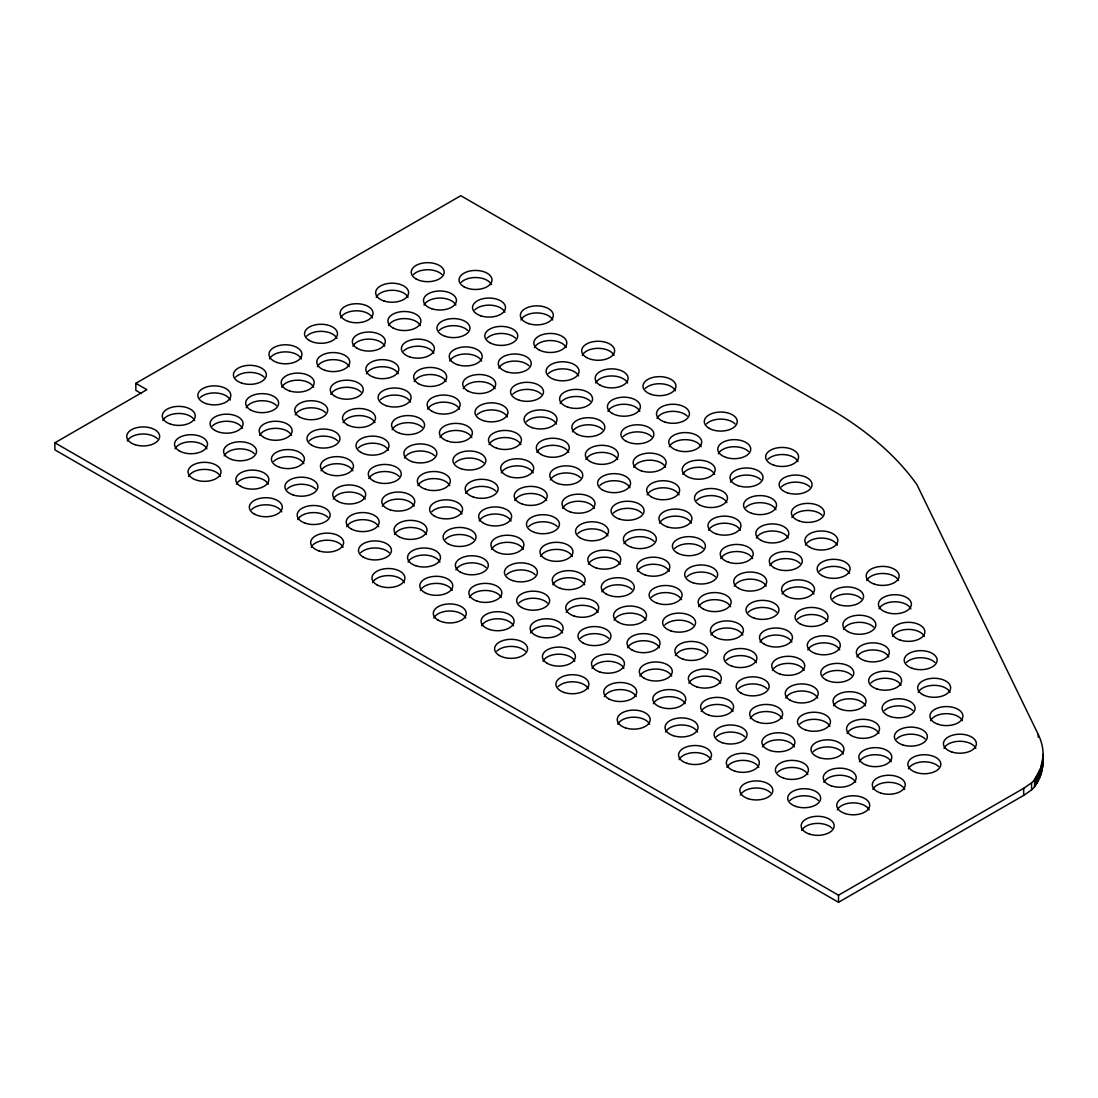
<?xml version="1.0" encoding="UTF-8"?>
<svg xmlns="http://www.w3.org/2000/svg" width="1098" height="1098" viewBox="0 0 1098 1098"><rect width="100%" height="100%" fill="white"/><g stroke="black" fill="none" stroke-linecap="round" stroke-linejoin="round"><path stroke-width="1.5" d="M135.836 383.326L146.871 389.694L54.9 442.796L54.9 449.878L838.515 902.295L1023.679 795.391L1031.612 789.874A47.241 27.272 0 0 0 1034.577 786.717C1042.88 775.957 1044.184 761.861 1042.702 748.781A132.556 76.531 0 0 0 1038.228 734.397L916.912 484.616A404.531 233.558 0 0 0 828.702 408.113L460.803 195.705L135.836 383.326L135.836 390.408L141.354 393.592M1043.004 764.235L1043.1 754.353M54.9 442.796L838.515 895.213L1023.679 788.309L1031.53 782.874A47.241 27.272 0 0 0 1034.577 779.635L1040.63 768.216L1043.004 757.153M1035.4 778.537L1036.8 776.286L1036.8 783.368M1031.53 782.874L1031.612 789.874M1043.1 761.436L1043.073 759.514A132.556 76.531 0 0 0 1042.702 755.863M1042.702 759.94L1042.702 767.008M1042.208 762.712L1042.208 769.794M1041.508 765.471L1041.508 772.553M1040.63 768.216L1040.63 775.298M1039.545 770.933L1039.545 778.015M1038.228 734.397L1038.228 737.225M1038.269 773.623L1038.269 780.705M1035.139 778.907L1035.139 785.99M1034.577 779.635L1034.577 786.717M1023.679 788.309L1023.679 795.391M838.515 895.213L838.515 902.295M259.718 435.384A16.47 9.511 0 0 1 275.639 428.33A16.47 9.511 0 0 1 291.546 435.384M273.635 461.407A16.47 9.511 0 0 1 290.05 456.727A16.47 9.511 0 0 1 303.817 463.699M297.736 519.629A16.47 9.511 0 0 1 311.503 512.67A16.47 9.511 0 0 1 327.918 517.336M246.227 407.77A16.47 9.511 0 0 1 259.993 400.797A16.47 9.511 0 0 1 276.408 405.478M287.113 489.022A16.47 9.511 0 0 1 315.661 489.022M235.617 377.149A16.47 9.511 0 0 1 264.151 377.149M224.157 455.917A16.47 9.511 0 0 1 237.923 448.945A16.47 9.511 0 0 1 254.338 453.625M212.312 426.01A16.47 9.511 0 0 1 228.727 421.33A16.47 9.511 0 0 1 242.493 428.302M311.228 547.243A16.47 9.511 0 0 1 327.135 540.202A16.47 9.511 0 0 1 343.056 547.243M188.595 476.45A16.47 9.511 0 0 1 204.502 469.395A16.47 9.511 0 0 1 220.423 476.45M175.104 448.835A16.47 9.511 0 0 1 191.025 441.78A16.47 9.511 0 0 1 206.932 448.835M251.552 509.554A16.47 9.511 0 0 1 267.981 504.874A16.47 9.511 0 0 1 281.733 511.846M236.427 484.232A16.47 9.511 0 0 1 252.334 477.191A16.47 9.511 0 0 1 268.255 484.232M200.056 397.682A16.47 9.511 0 0 1 216.471 393.015A16.47 9.511 0 0 1 230.237 399.988M127.286 441.053A16.47 9.511 0 0 1 141.038 434.081A16.47 9.511 0 0 1 157.467 438.747M162.847 420.52A16.47 9.511 0 0 1 178.754 413.466A16.47 9.511 0 0 1 194.675 420.52M306.74 336.098A16.47 9.511 0 0 1 323.155 331.418A16.47 9.511 0 0 1 336.921 338.39M317.363 366.705A16.47 9.511 0 0 1 333.27 359.65A16.47 9.511 0 0 1 349.191 366.705M380.32 399.809A16.47 9.511 0 0 1 396.735 395.143A16.47 9.511 0 0 1 410.501 402.101M366.416 373.787A16.47 9.511 0 0 1 382.324 366.732A16.47 9.511 0 0 1 398.231 373.787M352.925 346.172A16.47 9.511 0 0 1 368.832 339.117A16.47 9.511 0 0 1 384.753 346.172M358.25 447.957A16.47 9.511 0 0 1 374.665 443.276A16.47 9.511 0 0 1 388.431 450.249M343.111 422.634A16.47 9.511 0 0 1 359.019 415.593A16.47 9.511 0 0 1 374.94 422.634M330.841 394.319A16.47 9.511 0 0 1 344.607 387.347A16.47 9.511 0 0 1 361.022 392.027M309.197 440.874A16.47 9.511 0 0 1 337.731 440.874M321.041 470.781A16.47 9.511 0 0 1 336.949 463.727A16.47 9.511 0 0 1 352.87 470.781M295.28 414.852A16.47 9.511 0 0 1 309.046 407.88A16.47 9.511 0 0 1 325.461 412.56M333.298 499.096A16.47 9.511 0 0 1 349.219 492.055A16.47 9.511 0 0 1 365.126 499.096M368.859 478.563A16.47 9.511 0 0 1 382.626 471.605A16.47 9.511 0 0 1 399.041 476.271M269.532 358.922A16.47 9.511 0 0 1 285.439 351.868A16.47 9.511 0 0 1 301.36 358.922M281.788 387.237A16.47 9.511 0 0 1 297.709 380.183A16.47 9.511 0 0 1 313.616 387.237M566.294 612.382A16.47 9.511 0 0 1 582.215 605.327A16.47 9.511 0 0 1 598.122 612.382M496.818 651.155A16.47 9.511 0 0 1 525.352 651.155M518.887 603.008A16.47 9.511 0 0 1 547.422 603.008M558.127 686.552A16.47 9.511 0 0 1 574.556 681.872A16.47 9.511 0 0 1 588.308 688.844M543.002 661.229A16.47 9.511 0 0 1 558.909 654.188A16.47 9.511 0 0 1 574.83 661.229M530.732 632.915A16.47 9.511 0 0 1 546.653 625.86A16.47 9.511 0 0 1 562.56 632.915M623.939 543.702A16.47 9.511 0 0 1 637.691 536.744A16.47 9.511 0 0 1 654.12 541.41M588.377 564.235A16.47 9.511 0 0 1 604.284 557.194A16.47 9.511 0 0 1 620.205 564.235M552.802 584.767A16.47 9.511 0 0 1 568.723 577.726A16.47 9.511 0 0 1 584.63 584.767M506.631 574.693A16.47 9.511 0 0 1 535.165 574.693M577.754 533.628A16.47 9.511 0 0 1 594.169 528.948A16.47 9.511 0 0 1 607.935 535.92M613.315 513.095A16.47 9.511 0 0 1 641.85 513.095M540.545 556.453A16.47 9.511 0 0 1 556.453 549.398A16.47 9.511 0 0 1 572.374 556.453M682.791 474.322A16.47 9.511 0 0 1 698.712 467.268A16.47 9.511 0 0 1 714.62 474.322M633.738 467.24A16.47 9.511 0 0 1 649.659 460.186A16.47 9.511 0 0 1 665.566 467.24M469.422 597.518A16.47 9.511 0 0 1 485.33 590.463A16.47 9.511 0 0 1 501.251 597.518M481.679 625.833A16.47 9.511 0 0 1 497.6 618.778A16.47 9.511 0 0 1 513.507 625.833M664.825 624.954A16.47 9.511 0 0 1 693.36 624.954M734.301 586.181A16.47 9.511 0 0 1 750.209 579.14A16.47 9.511 0 0 1 766.13 586.181M639.873 676.107A16.47 9.511 0 0 1 655.794 669.053A16.47 9.511 0 0 1 671.702 676.107M675.435 655.575A16.47 9.511 0 0 1 689.201 648.602A16.47 9.511 0 0 1 705.616 653.283M686.895 576.807A16.47 9.511 0 0 1 715.429 576.807M674.625 548.492A16.47 9.511 0 0 1 703.173 548.492M698.74 606.714A16.47 9.511 0 0 1 714.647 599.673A16.47 9.511 0 0 1 730.568 606.714M614.125 620.164A16.47 9.511 0 0 1 630.032 613.123A16.47 9.511 0 0 1 645.953 620.164M580.211 638.405A16.47 9.511 0 0 1 608.745 638.405M651.334 597.339A16.47 9.511 0 0 1 667.749 592.673A16.47 9.511 0 0 1 681.515 599.632M637.416 571.317A16.47 9.511 0 0 1 653.337 564.262A16.47 9.511 0 0 1 669.245 571.317M601.855 591.849A16.47 9.511 0 0 1 615.621 584.877A16.47 9.511 0 0 1 632.036 589.557M592.055 668.311A16.47 9.511 0 0 1 607.963 661.271A16.47 9.511 0 0 1 623.884 668.311M536.867 452.376A16.47 9.511 0 0 1 552.774 445.321A16.47 9.511 0 0 1 568.695 452.376M623.129 436.633A16.47 9.511 0 0 1 651.663 436.633M572.429 431.843A16.47 9.511 0 0 1 586.195 424.871A16.47 9.511 0 0 1 602.61 429.551M657.043 418.393A16.47 9.511 0 0 1 670.809 411.421A16.47 9.511 0 0 1 687.224 416.101M669.313 446.708A16.47 9.511 0 0 1 685.221 439.667A16.47 9.511 0 0 1 701.142 446.708M595.734 382.996A16.47 9.511 0 0 1 611.641 375.941A16.47 9.511 0 0 1 627.562 382.996M645.199 388.486A16.47 9.511 0 0 1 661.614 383.806A16.47 9.511 0 0 1 675.38 390.778M560.172 403.529A16.47 9.511 0 0 1 573.925 396.556A16.47 9.511 0 0 1 590.353 401.223M607.99 411.311A16.47 9.511 0 0 1 623.911 404.256A16.47 9.511 0 0 1 639.818 411.311M489.035 444.58A16.47 9.511 0 0 1 504.956 437.539A16.47 9.511 0 0 1 520.864 444.58M439.982 437.512A16.47 9.511 0 0 1 455.903 430.457A16.47 9.511 0 0 1 471.811 437.512M501.306 472.909A16.47 9.511 0 0 1 517.213 465.854A16.47 9.511 0 0 1 533.134 472.909M526.244 421.756A16.47 9.511 0 0 1 542.673 417.089A16.47 9.511 0 0 1 556.425 424.048M512.766 394.155A16.47 9.511 0 0 1 541.3 394.155M548.327 373.622A16.47 9.511 0 0 1 564.743 368.942A16.47 9.511 0 0 1 578.509 375.914M455.121 462.821A16.47 9.511 0 0 1 483.655 462.821M491.492 549.371A16.47 9.511 0 0 1 507.413 542.316A16.47 9.511 0 0 1 523.321 549.371M455.931 569.903A16.47 9.511 0 0 1 469.697 562.931A16.47 9.511 0 0 1 486.112 567.611M647.23 494.855A16.47 9.511 0 0 1 663.151 487.8A16.47 9.511 0 0 1 679.058 494.855M562.615 508.305A16.47 9.511 0 0 1 578.536 501.251A16.47 9.511 0 0 1 594.443 508.305M599.824 485.481A16.47 9.511 0 0 1 616.253 480.8A16.47 9.511 0 0 1 630.005 487.773M479.236 521.056A16.47 9.511 0 0 1 495.143 514.001A16.47 9.511 0 0 1 511.064 521.056M431.83 511.682A16.47 9.511 0 0 1 448.245 507.001A16.47 9.511 0 0 1 462.011 513.974M528.701 526.546A16.47 9.511 0 0 1 557.235 526.546M550.359 479.991A16.47 9.511 0 0 1 564.125 473.018A16.47 9.511 0 0 1 580.54 477.699M465.744 493.441A16.47 9.511 0 0 1 479.51 486.469A16.47 9.511 0 0 1 495.925 491.149M445.308 539.283A16.47 9.511 0 0 1 473.856 539.283M514.797 500.523A16.47 9.511 0 0 1 530.705 493.469A16.47 9.511 0 0 1 546.626 500.523M706.522 423.883A16.47 9.511 0 0 1 735.056 423.883M585.92 459.458A16.47 9.511 0 0 1 601.828 452.403A16.47 9.511 0 0 1 617.749 459.458M340.654 317.857A16.47 9.511 0 0 1 356.576 310.803A16.47 9.511 0 0 1 372.483 317.857M424.048 305.107A16.47 9.511 0 0 1 439.955 298.066A16.47 9.511 0 0 1 455.876 305.107M433.861 618.05A16.47 9.511 0 0 1 449.768 610.996A16.47 9.511 0 0 1 465.689 618.05M388.486 325.639A16.47 9.511 0 0 1 404.393 318.598A16.47 9.511 0 0 1 420.314 325.639M461.256 282.282A16.47 9.511 0 0 1 477.671 277.616A16.47 9.511 0 0 1 491.437 284.574M376.216 297.325A16.47 9.511 0 0 1 392.137 290.27A16.47 9.511 0 0 1 408.044 297.325M372.538 582.64A16.47 9.511 0 0 1 388.459 575.599A16.47 9.511 0 0 1 404.366 582.64M420.369 590.436A16.47 9.511 0 0 1 436.277 583.381A16.47 9.511 0 0 1 452.198 590.436M360.693 552.733A16.47 9.511 0 0 1 389.227 552.733M408.099 562.107A16.47 9.511 0 0 1 424.02 555.066A16.47 9.511 0 0 1 439.927 562.107M382.351 506.178A16.47 9.511 0 0 1 398.272 499.137A16.47 9.511 0 0 1 414.179 506.178M346.79 526.711A16.47 9.511 0 0 1 362.697 519.67A16.47 9.511 0 0 1 378.618 526.711M394.621 534.506A16.47 9.511 0 0 1 410.528 527.452A16.47 9.511 0 0 1 426.449 534.506M392.164 429.716A16.47 9.511 0 0 1 405.931 422.744A16.47 9.511 0 0 1 422.346 427.424M404.421 458.044A16.47 9.511 0 0 1 418.187 451.072A16.47 9.511 0 0 1 434.602 455.739M417.913 485.645A16.47 9.511 0 0 1 433.834 478.604A16.47 9.511 0 0 1 449.741 485.645M463.287 388.651A16.47 9.511 0 0 1 479.208 381.61A16.47 9.511 0 0 1 495.116 388.651M498.849 368.118A16.47 9.511 0 0 1 512.615 361.16A16.47 9.511 0 0 1 529.03 365.826M477.191 414.673A16.47 9.511 0 0 1 493.62 410.007A16.47 9.511 0 0 1 507.372 416.979M427.726 409.183A16.47 9.511 0 0 1 443.633 402.143A16.47 9.511 0 0 1 459.554 409.183M414.234 381.569A16.47 9.511 0 0 1 430.155 374.528A16.47 9.511 0 0 1 446.062 381.569M403.625 350.962A16.47 9.511 0 0 1 420.04 346.282A16.47 9.511 0 0 1 433.806 353.254M582.242 355.381A16.47 9.511 0 0 1 598.149 348.327A16.47 9.511 0 0 1 614.07 355.381M534.41 347.586A16.47 9.511 0 0 1 550.331 340.545A16.47 9.511 0 0 1 566.239 347.586M520.919 319.985A16.47 9.511 0 0 1 536.84 312.93A16.47 9.511 0 0 1 552.747 319.985M474.748 309.897A16.47 9.511 0 0 1 491.163 305.217A16.47 9.511 0 0 1 504.929 312.189M487.004 338.211A16.47 9.511 0 0 1 515.538 338.211M449.796 361.036A16.47 9.511 0 0 1 465.717 353.995A16.47 9.511 0 0 1 481.624 361.036M413.424 274.5A16.47 9.511 0 0 1 441.959 274.5M439.186 330.429A16.47 9.511 0 0 1 467.721 330.429M819.341 571.152A16.47 9.511 0 0 1 835.756 566.472A16.47 9.511 0 0 1 849.523 573.444M782.133 593.977A16.47 9.511 0 0 1 798.04 586.922A16.47 9.511 0 0 1 813.961 593.977M748.205 612.217A16.47 9.511 0 0 1 776.753 612.217M604.312 696.64A16.47 9.511 0 0 1 620.233 689.585A16.47 9.511 0 0 1 636.14 696.64M627.617 647.779A16.47 9.511 0 0 1 643.524 640.738A16.47 9.511 0 0 1 659.445 647.779M769.863 565.648A16.47 9.511 0 0 1 783.629 558.69A16.47 9.511 0 0 1 800.044 563.356M805.424 545.116A16.47 9.511 0 0 1 821.345 538.075A16.47 9.511 0 0 1 837.252 545.116M756.371 538.047A16.47 9.511 0 0 1 772.292 530.993A16.47 9.511 0 0 1 788.199 538.047M791.933 517.515A16.47 9.511 0 0 1 805.699 510.543A16.47 9.511 0 0 1 822.114 515.223M720.81 558.58A16.47 9.511 0 0 1 736.731 551.525A16.47 9.511 0 0 1 752.638 558.58M708.553 530.252A16.47 9.511 0 0 1 724.46 523.211A16.47 9.511 0 0 1 740.381 530.252M745.762 507.427A16.47 9.511 0 0 1 762.177 502.747A16.47 9.511 0 0 1 775.943 509.719M696.708 500.345A16.47 9.511 0 0 1 713.124 495.678A16.47 9.511 0 0 1 726.89 502.637M659.5 523.17A16.47 9.511 0 0 1 675.407 516.129A16.47 9.511 0 0 1 691.328 523.17M781.323 486.894A16.47 9.511 0 0 1 809.857 486.894M730.623 482.104A16.47 9.511 0 0 1 744.389 475.146A16.47 9.511 0 0 1 760.804 479.812M718.353 453.79A16.47 9.511 0 0 1 732.119 446.817A16.47 9.511 0 0 1 748.548 451.498M767.831 459.28A16.47 9.511 0 0 1 784.246 454.613A16.47 9.511 0 0 1 798.013 461.572M710.996 635.042A16.47 9.511 0 0 1 726.917 627.987A16.47 9.511 0 0 1 742.824 635.042M617.803 724.241A16.47 9.511 0 0 1 633.711 717.2A16.47 9.511 0 0 1 649.632 724.241M653.365 703.708A16.47 9.511 0 0 1 669.272 696.667A16.47 9.511 0 0 1 685.193 703.708M665.621 732.037A16.47 9.511 0 0 1 681.542 724.982A16.47 9.511 0 0 1 697.45 732.037M679.113 759.651A16.47 9.511 0 0 1 695.034 752.597A16.47 9.511 0 0 1 710.941 759.651M716.321 736.827A16.47 9.511 0 0 1 744.856 736.827M726.945 767.433A16.47 9.511 0 0 1 742.852 760.379A16.47 9.511 0 0 1 758.773 767.433M762.506 746.901A16.47 9.511 0 0 1 778.413 739.846A16.47 9.511 0 0 1 794.334 746.901M750.25 718.586A16.47 9.511 0 0 1 766.157 711.531A16.47 9.511 0 0 1 782.078 718.586M701.197 711.504A16.47 9.511 0 0 1 717.104 704.449A16.47 9.511 0 0 1 733.025 711.504M688.926 683.176A16.47 9.511 0 0 1 704.847 676.135A16.47 9.511 0 0 1 720.755 683.176M726.135 660.351A16.47 9.511 0 0 1 742.55 655.684A16.47 9.511 0 0 1 756.316 662.657M738.405 688.679A16.47 9.511 0 0 1 766.939 688.679M760.049 642.124A16.47 9.511 0 0 1 775.97 635.069A16.47 9.511 0 0 1 791.878 642.124M772.319 670.439A16.47 9.511 0 0 1 788.227 663.384A16.47 9.511 0 0 1 804.148 670.439M807.881 649.906A16.47 9.511 0 0 1 823.788 642.852A16.47 9.511 0 0 1 839.709 649.906M797.258 619.286A16.47 9.511 0 0 1 813.687 614.619A16.47 9.511 0 0 1 827.439 621.592M843.442 629.374A16.47 9.511 0 0 1 857.209 622.401A16.47 9.511 0 0 1 873.624 627.082M856.934 656.988A16.47 9.511 0 0 1 872.841 649.934A16.47 9.511 0 0 1 888.762 656.988M823.02 675.229A16.47 9.511 0 0 1 851.554 675.229M785.811 698.054A16.47 9.511 0 0 1 801.718 690.999A16.47 9.511 0 0 1 817.639 698.054M799.715 724.076A16.47 9.511 0 0 1 816.13 719.396A16.47 9.511 0 0 1 829.896 726.368M833.629 705.836A16.47 9.511 0 0 1 849.55 698.795A16.47 9.511 0 0 1 865.457 705.836M870.838 683.011A16.47 9.511 0 0 1 887.253 678.344A16.47 9.511 0 0 1 901.019 685.303M906.399 662.478A16.47 9.511 0 0 1 934.933 662.478M918.244 692.385A16.47 9.511 0 0 1 934.165 685.33A16.47 9.511 0 0 1 950.072 692.385M884.329 710.626A16.47 9.511 0 0 1 912.863 710.626M847.121 733.45A16.47 9.511 0 0 1 863.042 726.396A16.47 9.511 0 0 1 878.949 733.45M813.206 751.691A16.47 9.511 0 0 1 829.621 747.011A16.47 9.511 0 0 1 843.388 753.983M777.645 772.223A16.47 9.511 0 0 1 794.06 767.543A16.47 9.511 0 0 1 807.826 774.515M832.819 598.767A16.47 9.511 0 0 1 861.367 598.767M866.747 580.526A16.47 9.511 0 0 1 882.655 573.472A16.47 9.511 0 0 1 898.576 580.526M879.004 608.841A16.47 9.511 0 0 1 894.925 601.786A16.47 9.511 0 0 1 910.832 608.841M892.496 636.456A16.47 9.511 0 0 1 908.403 629.401A16.47 9.511 0 0 1 924.324 636.456M930.514 720.7A16.47 9.511 0 0 1 946.421 713.659A16.47 9.511 0 0 1 962.342 720.7M944.005 748.314A16.47 9.511 0 0 1 959.913 741.274A16.47 9.511 0 0 1 975.834 748.314M896.599 738.94A16.47 9.511 0 0 1 925.134 738.94M908.43 768.847A16.47 9.511 0 0 1 922.196 761.888A16.47 9.511 0 0 1 938.625 766.555M859.391 761.765A16.47 9.511 0 0 1 875.298 754.724A16.47 9.511 0 0 1 891.219 761.765M872.869 789.38A16.47 9.511 0 0 1 888.79 782.339A16.47 9.511 0 0 1 904.697 789.38M823.816 782.298A16.47 9.511 0 0 1 839.737 775.257A16.47 9.511 0 0 1 855.644 782.298M837.307 809.912A16.47 9.511 0 0 1 853.228 802.858A16.47 9.511 0 0 1 869.136 809.912M789.901 800.538A16.47 9.511 0 0 1 818.435 800.538M801.746 830.445A16.47 9.511 0 0 1 815.512 823.473A16.47 9.511 0 0 1 831.927 828.153M740.436 795.048A16.47 9.511 0 0 1 754.202 788.076A16.47 9.511 0 0 1 770.618 792.756M263.987 437.484A16.47 9.511 0 0 0 291.546 433.23A16.47 9.511 0 0 0 271.371 421.577A16.47 9.511 0 0 0 263.987 437.484M279.661 467.323A16.47 9.511 0 0 0 304.379 459.088A16.47 9.511 0 0 0 279.661 450.853A16.47 9.511 0 0 0 279.661 467.323M293.152 494.937A16.47 9.511 0 0 0 317.857 486.702A16.47 9.511 0 0 0 293.152 478.454A16.47 9.511 0 0 0 293.152 494.937M305.409 523.252A16.47 9.511 0 0 0 330.127 515.017A16.47 9.511 0 0 0 305.409 506.782A16.47 9.511 0 0 0 305.409 523.252M250.495 409.883A16.47 9.511 0 0 0 278.055 405.615A16.47 9.511 0 0 0 257.879 393.962A16.47 9.511 0 0 0 250.495 409.883M214.934 430.416A16.47 9.511 0 0 0 242.493 426.148A16.47 9.511 0 0 0 222.318 414.495A16.47 9.511 0 0 0 214.934 430.416M241.642 383.065A16.47 9.511 0 0 0 266.361 374.83A16.47 9.511 0 0 0 241.642 366.595A16.47 9.511 0 0 0 241.642 383.065M231.829 459.527A16.47 9.511 0 0 0 256.548 451.292A16.47 9.511 0 0 0 231.829 443.057A16.47 9.511 0 0 0 231.829 459.527M318.9 550.867A16.47 9.511 0 0 0 343.619 542.632A16.47 9.511 0 0 0 318.9 534.397A16.47 9.511 0 0 0 318.9 550.867M192.864 478.55A16.47 9.511 0 0 0 220.423 474.295A16.47 9.511 0 0 0 200.248 462.642A16.47 9.511 0 0 0 192.864 478.55M254.173 513.96A16.47 9.511 0 0 0 281.733 509.692A16.47 9.511 0 0 0 261.557 498.039A16.47 9.511 0 0 0 254.173 513.96M240.682 486.345A16.47 9.511 0 0 0 268.255 482.077A16.47 9.511 0 0 0 248.066 470.424A16.47 9.511 0 0 0 240.682 486.345M179.372 450.949A16.47 9.511 0 0 0 206.932 446.68A16.47 9.511 0 0 0 186.756 435.028A16.47 9.511 0 0 0 179.372 450.949M206.081 403.597A16.47 9.511 0 0 0 230.8 395.362A16.47 9.511 0 0 0 206.081 387.127A16.47 9.511 0 0 0 206.081 403.597M134.958 444.663A16.47 9.511 0 0 0 159.663 436.428A16.47 9.511 0 0 0 134.958 428.193A16.47 9.511 0 0 0 134.958 444.663M170.519 424.13A16.47 9.511 0 0 0 195.238 415.895A16.47 9.511 0 0 0 170.519 407.66A16.47 9.511 0 0 0 170.519 424.13M309.362 340.49A16.47 9.511 0 0 0 336.921 336.235A16.47 9.511 0 0 0 316.746 324.583A16.47 9.511 0 0 0 309.362 340.49M325.035 370.328A16.47 9.511 0 0 0 349.74 362.093A16.47 9.511 0 0 0 325.035 353.844A16.47 9.511 0 0 0 325.035 370.328M386.345 405.725A16.47 9.511 0 0 0 411.064 397.49A16.47 9.511 0 0 0 386.345 389.255A16.47 9.511 0 0 0 386.345 405.725M374.089 377.41A16.47 9.511 0 0 0 398.794 369.161A16.47 9.511 0 0 0 374.089 360.926A16.47 9.511 0 0 0 374.089 377.41M357.179 348.286A16.47 9.511 0 0 0 384.753 344.017A16.47 9.511 0 0 0 364.563 332.365A16.47 9.511 0 0 0 357.179 348.286M360.858 452.362A16.47 9.511 0 0 0 388.431 448.094A16.47 9.511 0 0 0 368.255 436.441A16.47 9.511 0 0 0 360.858 452.362M347.38 424.748A16.47 9.511 0 0 0 374.94 420.479A16.47 9.511 0 0 0 354.764 408.827A16.47 9.511 0 0 0 347.38 424.748M373.128 480.677A16.47 9.511 0 0 0 400.688 476.408A16.47 9.511 0 0 0 380.512 464.77A16.47 9.511 0 0 0 373.128 480.677M335.11 396.419A16.47 9.511 0 0 0 362.669 392.164A16.47 9.511 0 0 0 342.494 380.512A16.47 9.511 0 0 0 335.11 396.419M311.805 445.28A16.47 9.511 0 0 0 339.378 441.012A16.47 9.511 0 0 0 319.202 429.359A16.47 9.511 0 0 0 311.805 445.28M325.296 472.895A16.47 9.511 0 0 0 352.87 468.626A16.47 9.511 0 0 0 332.68 456.974A16.47 9.511 0 0 0 325.296 472.895M299.548 416.952A16.47 9.511 0 0 0 327.108 412.697A16.47 9.511 0 0 0 306.932 401.045A16.47 9.511 0 0 0 299.548 416.952M337.566 501.21A16.47 9.511 0 0 0 365.126 496.941A16.47 9.511 0 0 0 344.95 485.302A16.47 9.511 0 0 0 337.566 501.21M277.204 362.532A16.47 9.511 0 0 0 301.923 354.297A16.47 9.511 0 0 0 277.204 346.062A16.47 9.511 0 0 0 277.204 362.532M289.474 390.861A16.47 9.511 0 0 0 314.179 382.626A16.47 9.511 0 0 0 289.474 374.377A16.47 9.511 0 0 0 289.474 390.861M573.98 616.005A16.47 9.511 0 0 0 598.684 607.77A16.47 9.511 0 0 0 573.98 599.522A16.47 9.511 0 0 0 573.98 616.005M499.439 655.561A16.47 9.511 0 0 0 526.999 651.292A16.47 9.511 0 0 0 506.823 639.64A16.47 9.511 0 0 0 499.439 655.561M521.509 607.414A16.47 9.511 0 0 0 549.069 603.145A16.47 9.511 0 0 0 528.893 591.493A16.47 9.511 0 0 0 521.509 607.414M538.404 636.538A16.47 9.511 0 0 0 563.123 628.289A16.47 9.511 0 0 0 538.404 620.054A16.47 9.511 0 0 0 538.404 636.538M564.166 692.467A16.47 9.511 0 0 0 588.871 684.232A16.47 9.511 0 0 0 564.166 675.984A16.47 9.511 0 0 0 564.166 692.467M547.257 663.343A16.47 9.511 0 0 0 574.83 659.075A16.47 9.511 0 0 0 554.641 647.422A16.47 9.511 0 0 0 547.257 663.343M631.611 547.326A16.47 9.511 0 0 0 656.33 539.091A16.47 9.511 0 0 0 631.611 530.856A16.47 9.511 0 0 0 631.611 547.326M596.049 567.858A16.47 9.511 0 0 0 620.754 559.623A16.47 9.511 0 0 0 596.049 551.388A16.47 9.511 0 0 0 596.049 567.858M619.341 519.011A16.47 9.511 0 0 0 644.059 510.762A16.47 9.511 0 0 0 619.341 502.527A16.47 9.511 0 0 0 619.341 519.011M560.488 588.391A16.47 9.511 0 0 0 585.193 580.156A16.47 9.511 0 0 0 560.488 571.921A16.47 9.511 0 0 0 560.488 588.391M512.656 580.595A16.47 9.511 0 0 0 537.375 572.36A16.47 9.511 0 0 0 512.656 564.125A16.47 9.511 0 0 0 512.656 580.595M489.365 629.456A16.47 9.511 0 0 0 514.07 621.221A16.47 9.511 0 0 0 489.365 612.972A16.47 9.511 0 0 0 489.365 629.456M580.375 538.02A16.47 9.511 0 0 0 607.935 533.765A16.47 9.511 0 0 0 587.759 522.113A16.47 9.511 0 0 0 580.375 538.02M544.814 558.553A16.47 9.511 0 0 0 572.374 554.298A16.47 9.511 0 0 0 552.198 542.645A16.47 9.511 0 0 0 544.814 558.553M651.498 496.969A16.47 9.511 0 0 0 679.058 492.7A16.47 9.511 0 0 0 658.882 481.048A16.47 9.511 0 0 0 651.498 496.969M687.06 476.436A16.47 9.511 0 0 0 714.62 472.167A16.47 9.511 0 0 0 694.444 460.515A16.47 9.511 0 0 0 687.06 476.436M641.424 470.864A16.47 9.511 0 0 0 666.129 462.629A16.47 9.511 0 0 0 641.424 454.38A16.47 9.511 0 0 0 641.424 470.864M477.095 601.128A16.47 9.511 0 0 0 501.813 592.893A16.47 9.511 0 0 0 477.095 584.658A16.47 9.511 0 0 0 477.095 601.128M670.851 630.87A16.47 9.511 0 0 0 695.569 622.635A16.47 9.511 0 0 0 670.851 614.4A16.47 9.511 0 0 0 670.851 630.87M738.57 588.295A16.47 9.511 0 0 0 766.13 584.026A16.47 9.511 0 0 0 745.954 572.374A16.47 9.511 0 0 0 738.57 588.295M644.142 678.207A16.47 9.511 0 0 0 671.702 673.952A16.47 9.511 0 0 0 651.526 662.3A16.47 9.511 0 0 0 644.142 678.207M683.121 659.184A16.47 9.511 0 0 0 707.826 650.949A16.47 9.511 0 0 0 683.121 642.714A16.47 9.511 0 0 0 683.121 659.184M692.92 582.722A16.47 9.511 0 0 0 717.639 574.487A16.47 9.511 0 0 0 692.92 566.252A16.47 9.511 0 0 0 692.92 582.722M657.359 603.255A16.47 9.511 0 0 0 682.078 595.02A16.47 9.511 0 0 0 657.359 586.785A16.47 9.511 0 0 0 657.359 603.255M677.246 552.898A16.47 9.511 0 0 0 704.82 548.629A16.47 9.511 0 0 0 684.63 536.977A16.47 9.511 0 0 0 677.246 552.898M703.008 608.827A16.47 9.511 0 0 0 730.568 604.559A16.47 9.511 0 0 0 710.392 592.906A16.47 9.511 0 0 0 703.008 608.827M618.394 622.278A16.47 9.511 0 0 0 645.953 618.009A16.47 9.511 0 0 0 625.778 606.37A16.47 9.511 0 0 0 618.394 622.278M645.102 574.94A16.47 9.511 0 0 0 669.807 566.705A16.47 9.511 0 0 0 645.102 558.457A16.47 9.511 0 0 0 645.102 574.94M606.123 593.963A16.47 9.511 0 0 0 633.683 589.695A16.47 9.511 0 0 0 613.508 578.042A16.47 9.511 0 0 0 606.123 593.963M582.818 642.81A16.47 9.511 0 0 0 610.392 638.542A16.47 9.511 0 0 0 590.216 626.889A16.47 9.511 0 0 0 582.818 642.81M599.728 671.935A16.47 9.511 0 0 0 624.433 663.7A16.47 9.511 0 0 0 599.728 655.465A16.47 9.511 0 0 0 599.728 671.935M541.136 454.476A16.47 9.511 0 0 0 568.695 450.221A16.47 9.511 0 0 0 548.52 438.569A16.47 9.511 0 0 0 541.136 454.476M625.75 441.025A16.47 9.511 0 0 0 653.31 436.771A16.47 9.511 0 0 0 633.134 425.118A16.47 9.511 0 0 0 625.75 441.025M576.697 433.943A16.47 9.511 0 0 0 604.257 429.689A16.47 9.511 0 0 0 584.081 418.036A16.47 9.511 0 0 0 576.697 433.943M664.715 422.003A16.47 9.511 0 0 0 689.434 413.768A16.47 9.511 0 0 0 664.715 405.533A16.47 9.511 0 0 0 664.715 422.003M676.986 450.331A16.47 9.511 0 0 0 701.691 442.096A16.47 9.511 0 0 0 676.986 433.861A16.47 9.511 0 0 0 676.986 450.331M599.988 385.096A16.47 9.511 0 0 0 627.562 380.828A16.47 9.511 0 0 0 607.372 369.189A16.47 9.511 0 0 0 599.988 385.096M651.238 394.402A16.47 9.511 0 0 0 675.943 386.153A16.47 9.511 0 0 0 651.238 377.918A16.47 9.511 0 0 0 651.238 394.402M567.844 407.138A16.47 9.511 0 0 0 592.549 398.903A16.47 9.511 0 0 0 567.844 390.668A16.47 9.511 0 0 0 567.844 407.138M473.416 497.051A16.47 9.511 0 0 0 498.135 488.816A16.47 9.511 0 0 0 473.416 480.581A16.47 9.511 0 0 0 473.416 497.051M612.259 413.424A16.47 9.511 0 0 0 639.818 409.156A16.47 9.511 0 0 0 619.643 397.503A16.47 9.511 0 0 0 612.259 413.424M496.721 448.204A16.47 9.511 0 0 0 521.426 439.969A16.47 9.511 0 0 0 496.721 431.734A16.47 9.511 0 0 0 496.721 448.204M447.668 441.121A16.47 9.511 0 0 0 472.373 432.887A16.47 9.511 0 0 0 447.668 424.651A16.47 9.511 0 0 0 447.668 441.121M508.978 476.532A16.47 9.511 0 0 0 533.697 468.283A16.47 9.511 0 0 0 508.978 460.048A16.47 9.511 0 0 0 508.978 476.532M532.283 427.671A16.47 9.511 0 0 0 556.988 419.436A16.47 9.511 0 0 0 532.283 411.201A16.47 9.511 0 0 0 532.283 427.671M518.791 400.056A16.47 9.511 0 0 0 543.496 391.821A16.47 9.511 0 0 0 518.791 383.586A16.47 9.511 0 0 0 518.791 400.056M554.353 379.524A16.47 9.511 0 0 0 579.071 371.289A16.47 9.511 0 0 0 554.353 363.054A16.47 9.511 0 0 0 554.353 379.524M461.16 468.736A16.47 9.511 0 0 0 485.865 460.501A16.47 9.511 0 0 0 461.16 452.266A16.47 9.511 0 0 0 461.16 468.736M460.199 572.017A16.47 9.511 0 0 0 487.759 567.748A16.47 9.511 0 0 0 467.583 556.096A16.47 9.511 0 0 0 460.199 572.017M495.761 551.484A16.47 9.511 0 0 0 523.321 547.216A16.47 9.511 0 0 0 503.145 535.563A16.47 9.511 0 0 0 495.761 551.484M602.445 489.886A16.47 9.511 0 0 0 630.005 485.618A16.47 9.511 0 0 0 609.829 473.965A16.47 9.511 0 0 0 602.445 489.886M570.301 511.929A16.47 9.511 0 0 0 595.006 503.694A16.47 9.511 0 0 0 570.301 495.445A16.47 9.511 0 0 0 570.301 511.929M483.491 523.156A16.47 9.511 0 0 0 511.064 518.887A16.47 9.511 0 0 0 490.875 507.249A16.47 9.511 0 0 0 483.491 523.156M434.437 516.074A16.47 9.511 0 0 0 462.011 511.819A16.47 9.511 0 0 0 441.821 500.166A16.47 9.511 0 0 0 434.437 516.074M534.726 532.461A16.47 9.511 0 0 0 559.445 524.226A16.47 9.511 0 0 0 534.726 515.978A16.47 9.511 0 0 0 534.726 532.461M558.031 483.6A16.47 9.511 0 0 0 582.75 475.365A16.47 9.511 0 0 0 558.031 467.13A16.47 9.511 0 0 0 558.031 483.6M447.929 543.688A16.47 9.511 0 0 0 475.489 539.42A16.47 9.511 0 0 0 455.313 527.781A16.47 9.511 0 0 0 447.929 543.688M522.47 504.133A16.47 9.511 0 0 0 547.188 495.898A16.47 9.511 0 0 0 522.47 487.663A16.47 9.511 0 0 0 522.47 504.133M709.13 428.289A16.47 9.511 0 0 0 736.703 424.02A16.47 9.511 0 0 0 716.514 412.368A16.47 9.511 0 0 0 709.13 428.289M590.189 461.558A16.47 9.511 0 0 0 617.749 457.303A16.47 9.511 0 0 0 597.573 445.651A16.47 9.511 0 0 0 590.189 461.558M348.327 321.467A16.47 9.511 0 0 0 373.046 313.232A16.47 9.511 0 0 0 348.327 304.997A16.47 9.511 0 0 0 348.327 321.467M431.72 308.73A16.47 9.511 0 0 0 456.439 300.495A16.47 9.511 0 0 0 431.72 292.26A16.47 9.511 0 0 0 431.72 308.73M438.116 620.15A16.47 9.511 0 0 0 465.689 615.896A16.47 9.511 0 0 0 445.5 604.243A16.47 9.511 0 0 0 438.116 620.15M392.741 327.753A16.47 9.511 0 0 0 420.314 323.485A16.47 9.511 0 0 0 400.139 311.832A16.47 9.511 0 0 0 392.741 327.753M463.878 286.688A16.47 9.511 0 0 0 491.437 282.419A16.47 9.511 0 0 0 471.262 270.767A16.47 9.511 0 0 0 463.878 286.688M383.902 300.948A16.47 9.511 0 0 0 408.607 292.699A16.47 9.511 0 0 0 383.902 284.464A16.47 9.511 0 0 0 383.902 300.948M376.806 584.754A16.47 9.511 0 0 0 404.366 580.485A16.47 9.511 0 0 0 384.19 568.846A16.47 9.511 0 0 0 376.806 584.754M424.638 592.536A16.47 9.511 0 0 0 452.198 588.281A16.47 9.511 0 0 0 432.022 576.628A16.47 9.511 0 0 0 424.638 592.536M415.785 565.731A16.47 9.511 0 0 0 440.49 557.496A16.47 9.511 0 0 0 415.785 549.261A16.47 9.511 0 0 0 415.785 565.731M363.314 557.139A16.47 9.511 0 0 0 390.874 552.884A16.47 9.511 0 0 0 370.699 541.232A16.47 9.511 0 0 0 363.314 557.139M390.023 509.801A16.47 9.511 0 0 0 414.742 501.566A16.47 9.511 0 0 0 390.023 493.331A16.47 9.511 0 0 0 390.023 509.801M398.876 536.606A16.47 9.511 0 0 0 426.449 532.352A16.47 9.511 0 0 0 406.26 520.699A16.47 9.511 0 0 0 398.876 536.606M351.058 528.824A16.47 9.511 0 0 0 378.618 524.556A16.47 9.511 0 0 0 358.442 512.903A16.47 9.511 0 0 0 351.058 528.824M399.837 433.339A16.47 9.511 0 0 0 424.555 425.104A16.47 9.511 0 0 0 399.837 416.856A16.47 9.511 0 0 0 399.837 433.339M412.107 461.654A16.47 9.511 0 0 0 436.812 453.419A16.47 9.511 0 0 0 412.107 445.184A16.47 9.511 0 0 0 412.107 461.654M425.585 489.269A16.47 9.511 0 0 0 450.304 481.034A16.47 9.511 0 0 0 425.585 472.799A16.47 9.511 0 0 0 425.585 489.269M467.556 390.764A16.47 9.511 0 0 0 495.116 386.496A16.47 9.511 0 0 0 474.94 374.843A16.47 9.511 0 0 0 467.556 390.764M506.521 371.742A16.47 9.511 0 0 0 531.24 363.507A16.47 9.511 0 0 0 506.521 355.272A16.47 9.511 0 0 0 506.521 371.742M483.23 420.589A16.47 9.511 0 0 0 507.935 412.354A16.47 9.511 0 0 0 483.23 404.119A16.47 9.511 0 0 0 483.23 420.589M431.994 411.297A16.47 9.511 0 0 0 459.554 407.029A16.47 9.511 0 0 0 439.378 395.376A16.47 9.511 0 0 0 431.994 411.297M418.503 383.682A16.47 9.511 0 0 0 446.062 379.414A16.47 9.511 0 0 0 425.887 367.761A16.47 9.511 0 0 0 418.503 383.682M409.65 356.877A16.47 9.511 0 0 0 434.355 348.642A16.47 9.511 0 0 0 409.65 340.394A16.47 9.511 0 0 0 409.65 356.877M586.497 357.481A16.47 9.511 0 0 0 614.07 353.227A16.47 9.511 0 0 0 593.894 341.574A16.47 9.511 0 0 0 586.497 357.481M538.679 349.699A16.47 9.511 0 0 0 566.239 345.431A16.47 9.511 0 0 0 546.063 333.778A16.47 9.511 0 0 0 538.679 349.699M489.626 342.617A16.47 9.511 0 0 0 517.185 338.349A16.47 9.511 0 0 0 497.01 326.71A16.47 9.511 0 0 0 489.626 342.617M528.605 323.594A16.47 9.511 0 0 0 553.31 315.359A16.47 9.511 0 0 0 528.605 307.124A16.47 9.511 0 0 0 528.605 323.594M480.773 315.812A16.47 9.511 0 0 0 505.492 307.577A16.47 9.511 0 0 0 480.773 299.329A16.47 9.511 0 0 0 480.773 315.812M457.468 364.66A16.47 9.511 0 0 0 482.187 356.425A16.47 9.511 0 0 0 457.468 348.19A16.47 9.511 0 0 0 457.468 364.66M416.046 278.892A16.47 9.511 0 0 0 443.606 274.637A16.47 9.511 0 0 0 423.43 262.985A16.47 9.511 0 0 0 416.046 278.892M445.212 336.345A16.47 9.511 0 0 0 469.93 328.11A16.47 9.511 0 0 0 445.212 319.861A16.47 9.511 0 0 0 445.212 336.345M821.949 575.544A16.47 9.511 0 0 0 849.523 571.289A16.47 9.511 0 0 0 829.333 559.637A16.47 9.511 0 0 0 821.949 575.544M786.388 596.077A16.47 9.511 0 0 0 813.961 591.822A16.47 9.511 0 0 0 793.772 580.169A16.47 9.511 0 0 0 786.388 596.077M754.244 618.119A16.47 9.511 0 0 0 778.949 609.884A16.47 9.511 0 0 0 754.244 601.649A16.47 9.511 0 0 0 754.244 618.119M608.58 698.74A16.47 9.511 0 0 0 636.14 694.471A16.47 9.511 0 0 0 615.964 682.832A16.47 9.511 0 0 0 608.58 698.74M631.872 649.892A16.47 9.511 0 0 0 659.445 645.624A16.47 9.511 0 0 0 639.256 633.971A16.47 9.511 0 0 0 631.872 649.892M774.131 567.762A16.47 9.511 0 0 0 801.691 563.494A16.47 9.511 0 0 0 781.515 551.855A16.47 9.511 0 0 0 774.131 567.762M809.693 547.229A16.47 9.511 0 0 0 837.252 542.961A16.47 9.511 0 0 0 817.077 531.322A16.47 9.511 0 0 0 809.693 547.229M760.64 540.147A16.47 9.511 0 0 0 788.199 535.893A16.47 9.511 0 0 0 768.024 524.24A16.47 9.511 0 0 0 760.64 540.147M799.619 521.125A16.47 9.511 0 0 0 824.324 512.89A16.47 9.511 0 0 0 799.619 504.655A16.47 9.511 0 0 0 799.619 521.125M728.482 562.19A16.47 9.511 0 0 0 753.201 553.955A16.47 9.511 0 0 0 728.482 545.72A16.47 9.511 0 0 0 728.482 562.19M716.225 533.875A16.47 9.511 0 0 0 740.944 525.64A16.47 9.511 0 0 0 716.225 517.405A16.47 9.511 0 0 0 716.225 533.875M751.787 513.342A16.47 9.511 0 0 0 776.506 505.107A16.47 9.511 0 0 0 751.787 496.872A16.47 9.511 0 0 0 751.787 513.342M699.33 504.751A16.47 9.511 0 0 0 726.89 500.482A16.47 9.511 0 0 0 706.714 488.83A16.47 9.511 0 0 0 699.33 504.751M667.172 526.793A16.47 9.511 0 0 0 691.891 518.558A16.47 9.511 0 0 0 667.172 510.323A16.47 9.511 0 0 0 667.172 526.793M787.348 492.81A16.47 9.511 0 0 0 812.067 484.575A16.47 9.511 0 0 0 787.348 476.34A16.47 9.511 0 0 0 787.348 492.81M726.039 457.413A16.47 9.511 0 0 0 750.744 449.178A16.47 9.511 0 0 0 726.039 440.929A16.47 9.511 0 0 0 726.039 457.413M773.857 465.195A16.47 9.511 0 0 0 798.575 456.96A16.47 9.511 0 0 0 773.857 448.725A16.47 9.511 0 0 0 773.857 465.195M738.295 485.728A16.47 9.511 0 0 0 763.014 477.493A16.47 9.511 0 0 0 738.295 469.258A16.47 9.511 0 0 0 738.295 485.728M715.265 637.142A16.47 9.511 0 0 0 742.824 632.887A16.47 9.511 0 0 0 722.649 621.235A16.47 9.511 0 0 0 715.265 637.142M661.037 707.332A16.47 9.511 0 0 0 685.756 699.097A16.47 9.511 0 0 0 661.037 690.862A16.47 9.511 0 0 0 661.037 707.332M764.318 644.224A16.47 9.511 0 0 0 791.878 639.956A16.47 9.511 0 0 0 771.702 628.317A16.47 9.511 0 0 0 764.318 644.224M673.307 735.66A16.47 9.511 0 0 0 698.012 727.411A16.47 9.511 0 0 0 673.307 719.176A16.47 9.511 0 0 0 673.307 735.66M847.711 631.487A16.47 9.511 0 0 0 875.271 627.219A16.47 9.511 0 0 0 855.095 615.566A16.47 9.511 0 0 0 847.711 631.487M815.553 653.53A16.47 9.511 0 0 0 840.272 645.295A16.47 9.511 0 0 0 815.553 637.046A16.47 9.511 0 0 0 815.553 653.53M799.879 623.691A16.47 9.511 0 0 0 827.439 619.437A16.47 9.511 0 0 0 807.263 607.784A16.47 9.511 0 0 0 799.879 623.691M625.476 727.864A16.47 9.511 0 0 0 650.194 719.629A16.47 9.511 0 0 0 625.476 711.394A16.47 9.511 0 0 0 625.476 727.864M732.16 666.266A16.47 9.511 0 0 0 756.879 658.031A16.47 9.511 0 0 0 732.16 649.796A16.47 9.511 0 0 0 732.16 666.266M741.013 693.071A16.47 9.511 0 0 0 768.586 688.817A16.47 9.511 0 0 0 748.397 677.164A16.47 9.511 0 0 0 741.013 693.071M708.869 715.127A16.47 9.511 0 0 0 733.574 706.879A16.47 9.511 0 0 0 708.869 698.644A16.47 9.511 0 0 0 708.869 715.127M779.992 674.062A16.47 9.511 0 0 0 804.71 665.813A16.47 9.511 0 0 0 779.992 657.578A16.47 9.511 0 0 0 779.992 674.062M886.676 612.464A16.47 9.511 0 0 0 911.395 604.229A16.47 9.511 0 0 0 886.676 595.981A16.47 9.511 0 0 0 886.676 612.464M874.42 584.136A16.47 9.511 0 0 0 899.125 575.901A16.47 9.511 0 0 0 874.42 567.666A16.47 9.511 0 0 0 874.42 584.136M838.858 604.669A16.47 9.511 0 0 0 863.563 596.434A16.47 9.511 0 0 0 838.858 588.199A16.47 9.511 0 0 0 838.858 604.669M696.599 686.799A16.47 9.511 0 0 0 721.317 678.564A16.47 9.511 0 0 0 696.599 670.329A16.47 9.511 0 0 0 696.599 686.799M912.438 668.394A16.47 9.511 0 0 0 937.143 660.159A16.47 9.511 0 0 0 912.438 651.924A16.47 9.511 0 0 0 912.438 668.394M900.168 640.079A16.47 9.511 0 0 0 924.887 631.83A16.47 9.511 0 0 0 900.168 623.595A16.47 9.511 0 0 0 900.168 640.079M734.617 771.057A16.47 9.511 0 0 0 759.336 762.822A16.47 9.511 0 0 0 734.617 754.573A16.47 9.511 0 0 0 734.617 771.057M757.922 722.196A16.47 9.511 0 0 0 782.627 713.961A16.47 9.511 0 0 0 757.922 705.726A16.47 9.511 0 0 0 757.922 722.196M841.301 709.459A16.47 9.511 0 0 0 866.02 701.224A16.47 9.511 0 0 0 841.301 692.989A16.47 9.511 0 0 0 841.301 709.459M686.799 763.261A16.47 9.511 0 0 0 711.504 755.026A16.47 9.511 0 0 0 686.799 746.791A16.47 9.511 0 0 0 686.799 763.261M790.066 700.153A16.47 9.511 0 0 0 817.639 695.899A16.47 9.511 0 0 0 797.45 684.246A16.47 9.511 0 0 0 790.066 700.153M876.877 688.926A16.47 9.511 0 0 0 901.582 680.691A16.47 9.511 0 0 0 876.877 672.456A16.47 9.511 0 0 0 876.877 688.926M864.606 660.612A16.47 9.511 0 0 0 889.325 652.363A16.47 9.511 0 0 0 864.606 644.128A16.47 9.511 0 0 0 864.606 660.612M770.178 750.524A16.47 9.511 0 0 0 794.897 742.289A16.47 9.511 0 0 0 770.178 734.04A16.47 9.511 0 0 0 770.178 750.524M722.36 742.728A16.47 9.511 0 0 0 747.065 734.493A16.47 9.511 0 0 0 722.36 726.258A16.47 9.511 0 0 0 722.36 742.728M825.627 679.621A16.47 9.511 0 0 0 853.201 675.366A16.47 9.511 0 0 0 833.025 663.714A16.47 9.511 0 0 0 825.627 679.621M805.74 729.992A16.47 9.511 0 0 0 830.459 721.757A16.47 9.511 0 0 0 805.74 713.508A16.47 9.511 0 0 0 805.74 729.992M938.186 724.323A16.47 9.511 0 0 0 962.905 716.088A16.47 9.511 0 0 0 938.186 707.853A16.47 9.511 0 0 0 938.186 724.323M902.625 744.856A16.47 9.511 0 0 0 927.343 736.621A16.47 9.511 0 0 0 902.625 728.386A16.47 9.511 0 0 0 902.625 744.856M867.063 765.388A16.47 9.511 0 0 0 891.768 757.153A16.47 9.511 0 0 0 867.063 748.918A16.47 9.511 0 0 0 867.063 765.388M831.502 785.921A16.47 9.511 0 0 0 856.207 777.686A16.47 9.511 0 0 0 831.502 769.451A16.47 9.511 0 0 0 831.502 785.921M795.94 806.454A16.47 9.511 0 0 0 820.645 798.219A16.47 9.511 0 0 0 795.94 789.984A16.47 9.511 0 0 0 795.94 806.454M922.512 694.499A16.47 9.511 0 0 0 950.072 690.23A16.47 9.511 0 0 0 929.896 678.578A16.47 9.511 0 0 0 922.512 694.499M890.354 716.541A16.47 9.511 0 0 0 915.073 708.306A16.47 9.511 0 0 0 890.354 700.057A16.47 9.511 0 0 0 890.354 716.541M851.389 735.564A16.47 9.511 0 0 0 878.949 731.295A16.47 9.511 0 0 0 858.773 719.643A16.47 9.511 0 0 0 851.389 735.564M819.232 757.606A16.47 9.511 0 0 0 843.95 749.358A16.47 9.511 0 0 0 819.232 741.123A16.47 9.511 0 0 0 819.232 757.606M783.67 778.139A16.47 9.511 0 0 0 808.389 769.89A16.47 9.511 0 0 0 783.67 761.655A16.47 9.511 0 0 0 783.67 778.139M748.109 798.671A16.47 9.511 0 0 0 772.827 790.423A16.47 9.511 0 0 0 748.109 782.188A16.47 9.511 0 0 0 748.109 798.671M951.678 751.938A16.47 9.511 0 0 0 976.383 743.703A16.47 9.511 0 0 0 951.678 735.468A16.47 9.511 0 0 0 951.678 751.938M916.116 772.47A16.47 9.511 0 0 0 940.821 764.235A16.47 9.511 0 0 0 916.116 756A16.47 9.511 0 0 0 916.116 772.47M880.555 793.003A16.47 9.511 0 0 0 905.26 784.768A16.47 9.511 0 0 0 880.555 776.533A16.47 9.511 0 0 0 880.555 793.003M844.993 813.536A16.47 9.511 0 0 0 869.698 805.301A16.47 9.511 0 0 0 844.993 797.052A16.47 9.511 0 0 0 844.993 813.536M809.418 834.068A16.47 9.511 0 0 0 834.137 825.833A16.47 9.511 0 0 0 809.418 817.585A16.47 9.511 0 0 0 809.418 834.068"/></g></svg>
